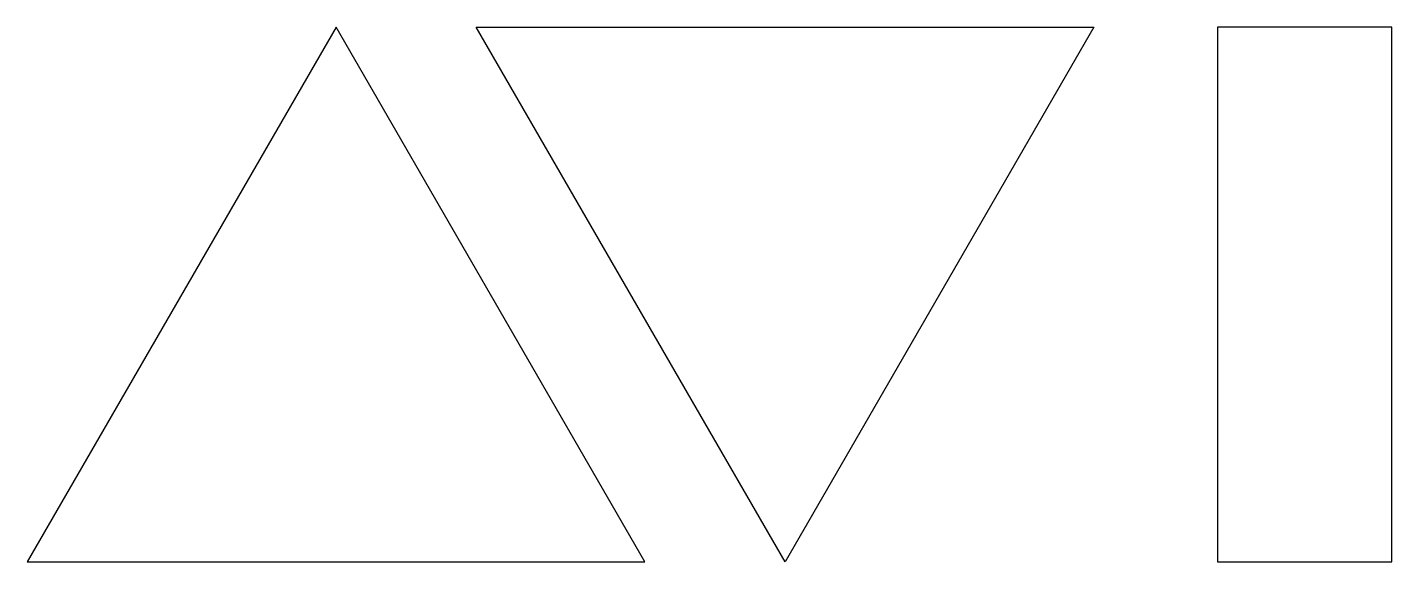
# Model space of a CAD drawing. Header units: millimetres. Extents: x -2.5 to 8.6, y -1.4 to 2.9.
import ezdxf

# ---------------------------------------------------------------- set-up
doc = ezdxf.new("R2010")
doc.units = ezdxf.units.MM
doc.header["$MEASUREMENT"] = 0
doc.layers.add('Default', color=18, linetype='Continuous', true_color=0x000000)

msp = doc.modelspace()

# ---------------------------------------------------------------- linework, layer by layer
at = {"layer": 'Default'}
for points in [[(0, 2.892), (-2.505, -1.446), (2.505, -1.446)], [(3.643, -1.446), (1.138, 2.892), (6.148, 2.892)], [(7.151, -1.446), (8.565, -1.446), (8.565, 2.892), (7.151, 2.892)]]:
    msp.add_lwpolyline(points, close=True, dxfattribs=at)

doc.saveas('drawing.dxf')
